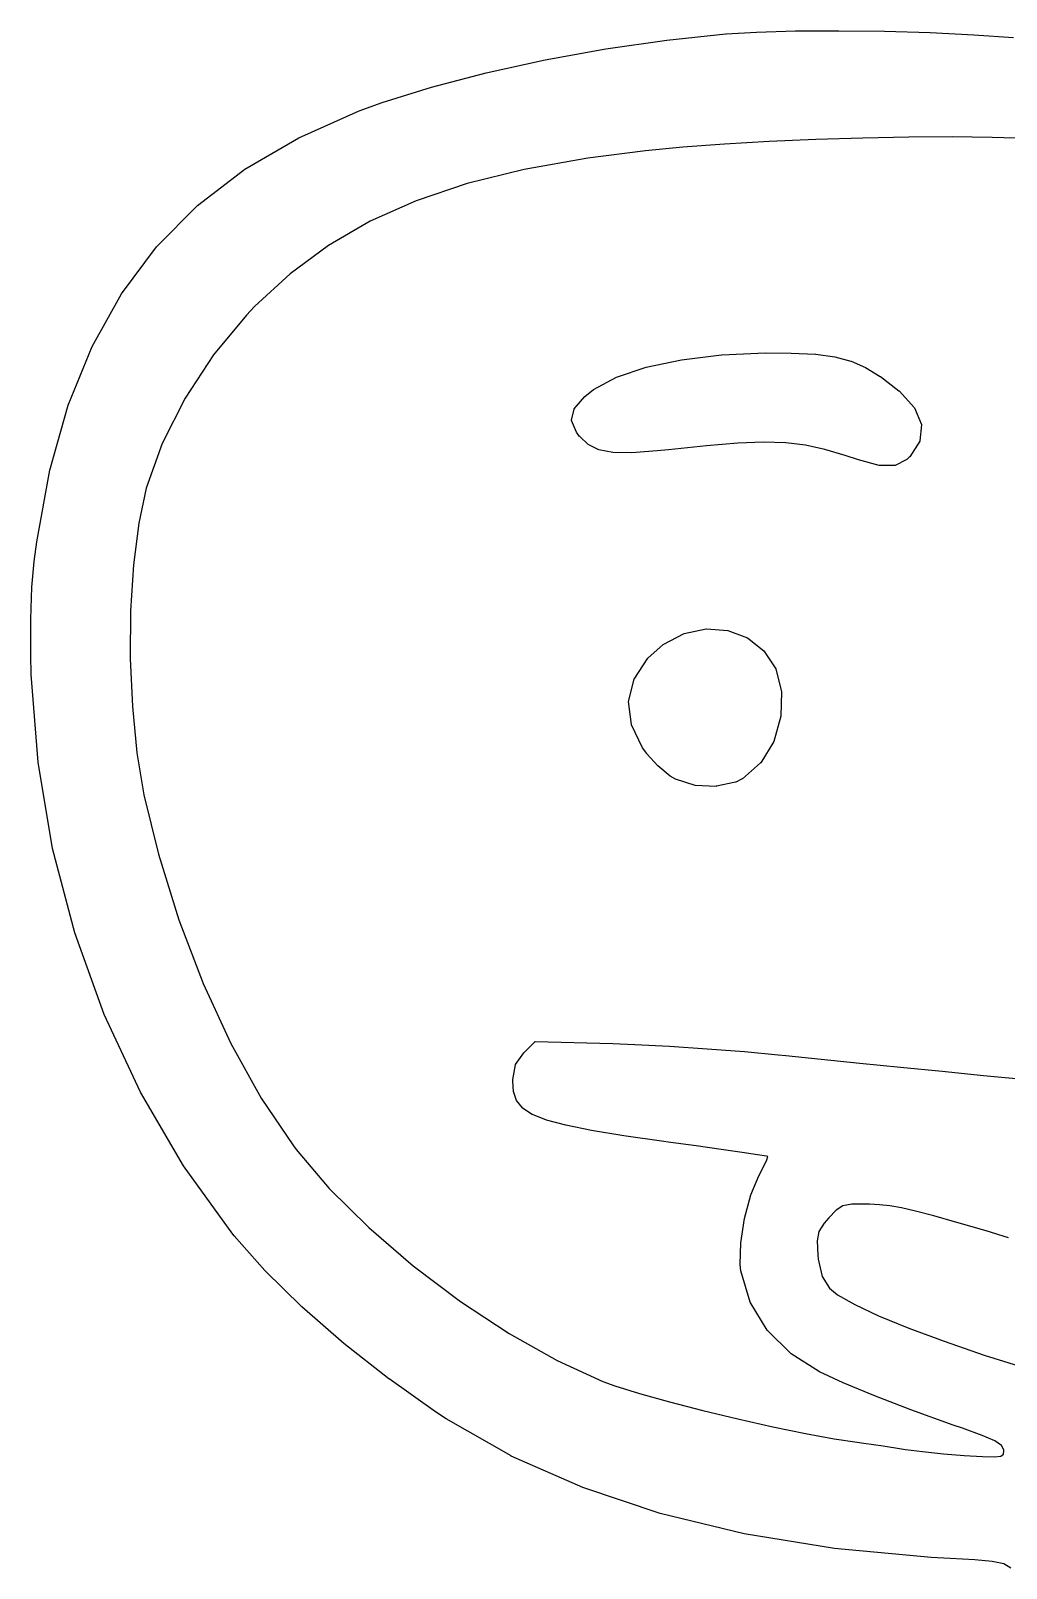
# Model space of a CAD drawing. Extents: x 42 to 258, y -102 to -28.
# Drawn here: x 115.38 to 128.27, y -71.45 to -51.14 of the extents above; entities that cross this region are included whole.
import ezdxf

# ---------------------------------------------------------------- set-up
doc = ezdxf.new("R2010")
doc.units = 0
doc.header["$MEASUREMENT"] = 0
doc.layers.add('BLACK', color=7, linetype='CONTINUOUS')

msp = doc.modelspace()

# ---------------------------------------------------------------- linework, layer by layer
at = {"layer": 'Black'}
for p, q in [((123.784, -51.262), (124.566, -51.1806)), ((124.566, -51.1806), (124.566, -51.1806)), ((124.566, -51.1806), (124.567, -51.1806)), ((124.567, -51.1806), (124.97, -51.1566)), ((124.97, -51.1566), (125.485, -51.1424)), ((124.97, -51.1566), (124.97, -51.1566)), ((124.97, -51.1566), (124.97, -51.1566)), ((125.485, -51.1424), (126.057, -51.1393)), ((125.485, -51.1424), (125.485, -51.1424)), ((125.485, -51.1424), (125.485, -51.1424)), ((126.057, -51.1393), (126.057, -51.1394)), ((126.057, -51.1394), (126.057, -51.1393)), ((126.057, -51.1393), (126.659, -51.1469)), ((126.659, -51.1469), (126.659, -51.1469)), ((126.659, -51.1469), (126.659, -51.1469)), ((126.659, -51.1469), (127.264, -51.1644)), ((127.264, -51.1644), (127.264, -51.1644)), ((127.264, -51.1644), (127.264, -51.1644)), ((127.264, -51.1644), (127.842, -51.1913)), ((122.176, -51.5236), (122.979, -51.3781)), ((122.979, -51.378), (123.784, -51.262)), ((122.979, -51.3781), (122.979, -51.378)), ((122.979, -51.3781), (122.979, -51.3781)), ((123.784, -51.262), (123.784, -51.262)), ((123.784, -51.262), (123.784, -51.262)), ((127.842, -51.1913), (127.842, -51.1914)), ((127.842, -51.1914), (127.843, -51.1914)), ((127.843, -51.1914), (128.367, -51.2271)), ((121.399, -51.6934), (122.176, -51.5236)), ((122.176, -51.5236), (122.176, -51.5236)), ((122.176, -51.5236), (122.176, -51.5236)), ((120.674, -51.8826), (121.399, -51.6935)), ((121.399, -51.6935), (121.399, -51.6934)), ((121.399, -51.6935), (121.399, -51.6935)), ((120.024, -52.0859), (120.674, -51.8827)), ((120.674, -51.8827), (120.674, -51.8826)), ((120.674, -51.8826), (120.674, -51.8826)), ((118.922, -52.5526), (119.72, -52.1969)), ((119.72, -52.1967), (120.024, -52.0859)), ((119.72, -52.1968), (119.72, -52.1967)), ((119.72, -52.1969), (119.72, -52.1968)), ((120.024, -52.0859), (120.024, -52.0859)), ((120.024, -52.0859), (120.024, -52.0859)), ((118.211, -52.9684), (118.921, -52.5528)), ((118.921, -52.5527), (118.922, -52.5526)), ((118.921, -52.5528), (118.921, -52.5527)), ((125.137, -52.6031), (124.545, -52.6372)), ((125.753, -52.5762), (125.137, -52.6031)), ((126.373, -52.557), (125.753, -52.5762)), ((125.753, -52.5762), (125.753, -52.5762)), ((126.981, -52.5457), (126.373, -52.557)), ((126.373, -52.557), (126.373, -52.557)), ((127.557, -52.5429), (126.981, -52.5457)), ((128.084, -52.5489), (127.557, -52.5429)), ((128.544, -52.564), (128.084, -52.5489)), ((123.505, -52.7255), (122.74, -52.8242)), ((123.995, -52.6781), (123.505, -52.7255)), ((124.545, -52.6372), (123.995, -52.6781)), ((117.585, -53.4481), (118.21, -52.9687)), ((118.21, -52.9686), (118.211, -52.9684)), ((118.21, -52.9687), (118.21, -52.9686)), ((121.899, -52.9736), (121.147, -53.1592)), ((122.74, -52.8242), (121.899, -52.9736)), ((121.147, -53.1592), (120.473, -53.3853)), ((120.473, -53.3853), (119.866, -53.6564)), ((117.041, -53.9957), (117.584, -53.4485)), ((117.584, -53.4485), (117.585, -53.4483)), ((117.585, -53.4483), (117.585, -53.4481)), ((119.866, -53.6564), (119.316, -53.9769)), ((116.577, -54.6151), (117.041, -53.9962)), ((117.041, -53.9959), (117.041, -53.9957)), ((117.041, -53.9962), (117.041, -53.9959)), ((119.316, -53.9769), (118.81, -54.3511)), ((118.81, -54.3511), (118.338, -54.7835)), ((116.19, -55.3104), (116.577, -54.6157)), ((116.577, -54.6154), (116.577, -54.6151)), ((116.577, -54.6157), (116.577, -54.6154)), ((118.338, -54.7835), (118.23, -54.8967)), ((118.23, -54.8967), (117.796, -55.4207)), ((115.876, -56.0855), (116.19, -55.311)), ((116.19, -55.3107), (116.19, -55.3104)), ((116.19, -55.311), (116.19, -55.3107)), ((117.796, -55.4207), (117.42, -55.9954)), ((123.981, -55.4853), (124.509, -55.4213)), ((124.509, -55.4213), (124.51, -55.4213)), ((124.51, -55.4213), (125.084, -55.3966)), ((124.51, -55.4213), (124.51, -55.4213)), ((125.084, -55.3966), (125.084, -55.3967)), ((125.084, -55.3967), (125.084, -55.3966)), ((125.084, -55.3966), (125.429, -55.3981)), ((125.429, -55.3981), (125.429, -55.3981)), ((125.429, -55.3981), (125.429, -55.3981)), ((125.429, -55.3981), (125.751, -55.4127)), ((125.751, -55.4127), (125.752, -55.4128)), ((125.752, -55.4128), (125.752, -55.4128)), ((125.752, -55.4128), (126.007, -55.4461)), ((126.007, -55.4461), (126.007, -55.4463)), ((126.007, -55.4463), (126.007, -55.4463)), ((126.007, -55.4463), (126.218, -55.5033)), ((123.12, -55.7175), (123.513, -55.5853)), ((123.513, -55.5851), (123.981, -55.4853)), ((123.513, -55.5852), (123.513, -55.5851)), ((123.513, -55.5853), (123.513, -55.5852)), ((123.981, -55.4853), (123.981, -55.4853)), ((123.981, -55.4853), (123.981, -55.4853)), ((126.218, -55.5033), (126.218, -55.5035)), ((126.218, -55.5035), (126.219, -55.5036)), ((126.219, -55.5036), (126.41, -55.5893)), ((126.41, -55.5893), (126.41, -55.5894)), ((126.41, -55.5894), (126.411, -55.5896)), ((126.411, -55.5896), (126.606, -55.7088)), ((122.816, -55.8791), (123.12, -55.7179)), ((123.12, -55.7177), (123.12, -55.7175)), ((123.12, -55.7179), (123.12, -55.7177)), ((126.606, -55.7088), (126.607, -55.709)), ((126.607, -55.709), (126.607, -55.7091)), ((126.607, -55.7091), (126.852, -55.8951)), ((117.42, -55.9954), (117.118, -56.5926)), ((122.561, -56.1348), (122.701, -55.9706)), ((122.701, -55.9703), (122.702, -55.9699)), ((122.701, -55.9706), (122.701, -55.9703)), ((122.702, -55.9699), (122.815, -55.8796)), ((122.815, -55.8796), (122.816, -55.8794)), ((122.816, -55.8794), (122.816, -55.8791)), ((126.852, -55.8951), (126.853, -55.8954)), ((126.853, -55.8954), (126.853, -55.8957)), ((126.853, -55.8957), (127.057, -56.1218)), ((115.634, -56.9444), (115.876, -56.0861)), ((115.876, -56.0858), (115.876, -56.0855)), ((115.876, -56.0861), (115.876, -56.0858)), ((122.524, -56.2854), (122.56, -56.1369)), ((122.56, -56.1363), (122.561, -56.1358)), ((122.56, -56.1366), (122.56, -56.1363)), ((122.56, -56.1369), (122.56, -56.1366)), ((122.561, -56.1351), (122.561, -56.1348)), ((122.561, -56.1353), (122.561, -56.1351)), ((122.561, -56.1358), (122.561, -56.1353)), ((127.057, -56.1218), (127.057, -56.1226)), ((127.057, -56.1226), (127.058, -56.1233)), ((127.058, -56.1233), (127.149, -56.343)), ((122.524, -56.2861), (122.524, -56.2854)), ((122.524, -56.2868), (122.524, -56.2861)), ((122.524, -56.287), (122.524, -56.2868)), ((122.524, -56.2872), (122.524, -56.287)), ((122.524, -56.2878), (122.524, -56.2872)), ((122.524, -56.2885), (122.524, -56.2878)), ((122.59, -56.4429), (122.524, -56.2885)), ((122.59, -56.4434), (122.59, -56.4429)), ((122.59, -56.444), (122.59, -56.4434)), ((122.633, -56.5), (122.59, -56.444)), ((127.15, -56.3455), (127.128, -56.5589)), ((127.149, -56.343), (127.149, -56.3434)), ((127.149, -56.3434), (127.15, -56.3437)), ((127.15, -56.3437), (127.15, -56.3442)), ((127.15, -56.3442), (127.15, -56.3447)), ((127.15, -56.3447), (127.15, -56.3451)), ((127.15, -56.3451), (127.15, -56.3455)), ((117.118, -56.5926), (116.906, -57.1841)), ((122.634, -56.5003), (122.633, -56.5)), ((122.634, -56.5006), (122.634, -56.5003)), ((122.746, -56.6055), (122.634, -56.5006)), ((122.746, -56.6059), (122.746, -56.6055)), ((122.747, -56.6064), (122.746, -56.6059)), ((122.886, -56.6749), (122.747, -56.6064)), ((124.311, -56.6224), (123.808, -56.6743)), ((124.722, -56.5895), (124.311, -56.6224)), ((125.064, -56.5769), (124.722, -56.5895)), ((125.356, -56.5855), (125.064, -56.5769)), ((125.619, -56.6165), (125.356, -56.5855)), ((125.874, -56.671), (125.619, -56.6165)), ((126.142, -56.7501), (125.874, -56.671)), ((127.128, -56.5611), (126.994, -56.7682)), ((127.128, -56.5589), (127.128, -56.5592)), ((127.128, -56.5592), (127.128, -56.5595)), ((127.128, -56.5595), (127.128, -56.56)), ((127.128, -56.56), (127.128, -56.5606)), ((127.128, -56.5606), (127.128, -56.5608)), ((127.128, -56.5608), (127.128, -56.5611)), ((122.886, -56.675), (122.886, -56.6749)), ((122.887, -56.6753), (122.886, -56.675)), ((123.072, -56.7101), (122.887, -56.6753)), ((123.073, -56.7102), (123.072, -56.7101)), ((123.072, -56.7101), (123.072, -56.7101)), ((123.323, -56.7141), (123.073, -56.7102)), ((123.658, -56.6899), (123.323, -56.7141)), ((123.323, -56.7141), (123.323, -56.7141)), ((123.323, -56.7141), (123.323, -56.7141)), ((123.808, -56.6743), (123.658, -56.6899)), ((123.658, -56.6899), (123.658, -56.6899)), ((123.658, -56.6899), (123.658, -56.6899)), ((123.808, -56.6743), (123.808, -56.6743)), ((126.318, -56.81), (126.142, -56.7501)), ((126.318, -56.8101), (126.318, -56.81)), ((126.591, -56.8836), (126.318, -56.8101)), ((126.318, -56.8101), (126.318, -56.8101)), ((126.955, -56.8049), (126.8, -56.882)), ((126.956, -56.8045), (126.955, -56.8049)), ((126.993, -56.7691), (126.956, -56.8041)), ((126.956, -56.8041), (126.956, -56.8045)), ((126.994, -56.7682), (126.993, -56.7686)), ((126.993, -56.7686), (126.993, -56.7691)), ((115.459, -57.891), (115.634, -56.9448)), ((115.634, -56.9446), (115.634, -56.9444)), ((115.634, -56.9448), (115.634, -56.9446)), ((126.592, -56.8837), (126.591, -56.8836)), ((126.798, -56.8825), (126.592, -56.8838)), ((126.592, -56.8838), (126.592, -56.8837)), ((126.799, -56.8823), (126.798, -56.8825)), ((126.798, -56.8825), (126.798, -56.8825)), ((126.798, -56.8825), (126.798, -56.8825)), ((126.8, -56.8822), (126.799, -56.8823)), ((126.8, -56.882), (126.8, -56.8821)), ((126.8, -56.8821), (126.8, -56.8822)), ((116.906, -57.1841), (116.807, -57.6453)), ((116.807, -57.6453), (116.738, -58.1956)), ((115.459, -57.8911), (115.459, -57.891)), ((115.459, -57.8912), (115.459, -57.8911)), ((115.425, -58.1493), (115.459, -57.8912)), ((115.396, -58.4907), (115.425, -58.1496)), ((115.425, -58.1495), (115.425, -58.1493)), ((115.425, -58.1496), (115.425, -58.1495)), ((116.738, -58.1956), (116.7, -58.8009)), ((115.381, -58.9137), (115.396, -58.491)), ((115.396, -58.4908), (115.396, -58.4907)), ((115.396, -58.491), (115.396, -58.4908)), ((116.7, -58.8009), (116.695, -59.4343)), ((115.38, -59.3879), (115.381, -58.9139)), ((115.381, -58.9138), (115.381, -58.9137)), ((115.381, -58.9139), (115.381, -58.9138)), ((123.737, -59.2488), (124.015, -59.1019)), ((124.015, -59.1019), (124.016, -59.1016)), ((124.016, -59.1014), (124.306, -59.0404)), ((124.016, -59.1016), (124.016, -59.1014)), ((124.306, -59.0404), (124.307, -59.0404)), ((124.307, -59.0404), (124.307, -59.0404)), ((124.307, -59.0404), (124.59, -59.0609)), ((124.59, -59.0609), (124.591, -59.0611)), ((124.591, -59.0611), (124.592, -59.0612)), ((124.592, -59.0612), (124.85, -59.1588)), ((123.536, -59.4287), (123.735, -59.2495)), ((123.735, -59.2495), (123.736, -59.2491)), ((123.736, -59.2491), (123.737, -59.2488)), ((124.85, -59.1588), (124.851, -59.1592)), ((124.851, -59.1592), (124.851, -59.1595)), ((124.851, -59.1595), (125.067, -59.3296)), ((115.38, -59.388), (115.38, -59.3879)), ((115.386, -59.6459), (115.38, -59.388)), ((115.38, -59.388), (115.38, -59.388)), ((116.695, -59.4343), (116.723, -60.0688)), ((123.353, -59.7041), (123.535, -59.4296)), ((123.535, -59.4292), (123.536, -59.4287)), ((123.535, -59.4296), (123.535, -59.4292)), ((125.067, -59.3296), (125.068, -59.3302)), ((125.068, -59.3302), (125.068, -59.3308)), ((125.068, -59.3308), (125.224, -59.5689)), ((115.386, -59.646), (115.386, -59.6459)), ((115.386, -59.6462), (115.386, -59.646)), ((115.476, -60.8029), (115.386, -59.6462)), ((123.28, -59.9994), (123.352, -59.7057)), ((123.352, -59.705), (123.353, -59.7041)), ((123.352, -59.7057), (123.352, -59.705)), ((125.224, -59.5689), (125.224, -59.5696)), ((125.224, -59.5696), (125.224, -59.5704)), ((125.224, -59.5704), (125.301, -59.872)), ((125.301, -59.8734), (125.293, -60.1955)), ((125.301, -59.872), (125.301, -59.8727)), ((125.301, -59.8727), (125.301, -59.8734)), ((116.723, -60.0688), (116.782, -60.6774)), ((123.28, -59.9995), (123.28, -59.9994)), ((123.28, -60.0003), (123.28, -59.9995)), ((123.28, -59.9995), (123.28, -59.9995)), ((123.28, -60.0012), (123.28, -60.0003)), ((123.317, -60.3054), (123.28, -60.0012)), ((123.28, -60.0012), (123.28, -60.0012)), ((123.28, -60.0012), (123.28, -60.0012)), ((123.317, -60.3062), (123.317, -60.3054)), ((123.317, -60.307), (123.317, -60.3062)), ((123.464, -60.6126), (123.317, -60.307)), ((125.293, -60.1967), (125.198, -60.5276)), ((125.293, -60.1955), (125.293, -60.1961)), ((125.293, -60.1961), (125.293, -60.1967)), ((125.197, -60.5289), (125.025, -60.8115)), ((125.198, -60.5282), (125.197, -60.5289)), ((125.198, -60.5276), (125.198, -60.5282)), ((116.782, -60.6774), (116.875, -61.2333)), ((123.464, -60.613), (123.464, -60.6126)), ((123.464, -60.6134), (123.464, -60.613)), ((123.519, -60.6899), (123.464, -60.6134)), ((123.519, -60.6901), (123.519, -60.6899)), ((123.519, -60.6903), (123.519, -60.6901)), ((123.665, -60.8513), (123.519, -60.6903)), ((115.476, -60.8032), (115.476, -60.8029)), ((115.476, -60.8034), (115.476, -60.8032)), ((115.669, -61.9437), (115.476, -60.8034)), ((123.666, -60.8516), (123.665, -60.8513)), ((123.666, -60.8518), (123.666, -60.8516)), ((123.828, -60.9857), (123.666, -60.8518)), ((125.024, -60.8126), (124.784, -61.0221)), ((125.025, -60.8115), (125.024, -60.8121)), ((125.024, -60.8121), (125.024, -60.8126)), ((123.828, -60.9859), (123.828, -60.9857)), ((123.828, -60.9862), (123.828, -60.9859)), ((123.899, -61.0286), (123.828, -60.9862)), ((123.9, -61.0288), (123.899, -61.0286)), ((123.9, -61.0291), (123.9, -61.0288)), ((124.158, -61.1092), (123.9, -61.0291)), ((124.159, -61.1093), (124.158, -61.1092)), ((124.159, -61.1094), (124.159, -61.1093)), ((124.438, -61.1217), (124.159, -61.1094)), ((124.439, -61.1216), (124.438, -61.1217)), ((124.44, -61.1216), (124.439, -61.1216)), ((124.693, -61.0663), (124.44, -61.1216)), ((124.694, -61.0661), (124.693, -61.0663)), ((124.695, -61.0659), (124.694, -61.0661)), ((124.782, -61.0228), (124.695, -61.0659)), ((124.783, -61.0224), (124.782, -61.0228)), ((124.784, -61.0221), (124.783, -61.0224)), ((116.875, -61.2333), (117.066, -62.0162)), ((115.669, -61.9439), (115.669, -61.9437)), ((115.669, -61.9441), (115.669, -61.9439)), ((115.961, -63.0575), (115.669, -61.9441)), ((117.066, -62.0162), (117.336, -62.8843)), ((117.336, -62.8843), (117.659, -63.7249)), ((115.961, -63.0577), (115.961, -63.0575)), ((115.961, -63.0579), (115.961, -63.0577)), ((116.349, -64.1341), (115.961, -63.0579)), ((117.659, -63.7249), (118.025, -64.5172)), ((116.349, -64.1343), (116.349, -64.1341)), ((116.349, -64.1345), (116.349, -64.1343)), ((116.829, -65.163), (116.349, -64.1345)), ((118.025, -64.5172), (118.425, -65.2399)), ((121.896, -64.6407), (122.041, -64.4953)), ((122.041, -64.4953), (122.042, -64.4952)), ((122.042, -64.4947), (122.043, -64.4943)), ((122.042, -64.495), (122.042, -64.4947)), ((122.042, -64.4952), (122.042, -64.495)), ((122.043, -64.4941), (122.044, -64.494)), ((122.043, -64.4943), (122.043, -64.4941)), ((122.043, -64.4943), (122.043, -64.4943)), ((122.044, -64.494), (122.044, -64.4939)), ((122.044, -64.4939), (122.045, -64.4939)), ((122.045, -64.4939), (122.045, -64.4939)), ((122.045, -64.4939), (123.071, -64.521)), ((123.071, -64.521), (123.071, -64.521)), ((123.071, -64.521), (123.071, -64.521)), ((123.071, -64.521), (123.36, -64.5315)), ((123.36, -64.5315), (123.36, -64.5315)), ((123.36, -64.5315), (123.36, -64.5315)), ((123.36, -64.5315), (123.821, -64.5556)), ((123.821, -64.5556), (123.821, -64.5556)), ((123.821, -64.5556), (123.821, -64.5556)), ((123.821, -64.5556), (124.319, -64.5884)), ((124.319, -64.5884), (124.319, -64.5884)), ((124.319, -64.5884), (124.319, -64.5884)), ((124.319, -64.5884), (124.812, -64.627)), ((121.785, -64.7983), (121.895, -64.6413)), ((121.895, -64.6413), (121.896, -64.641)), ((121.896, -64.641), (121.896, -64.6407)), ((124.812, -64.627), (124.812, -64.6271)), ((124.812, -64.6271), (124.812, -64.627)), ((124.812, -64.627), (125.254, -64.6686)), ((125.254, -64.6686), (125.254, -64.6686)), ((125.254, -64.6686), (125.254, -64.6686)), ((125.254, -64.6686), (125.359, -64.6795)), ((125.359, -64.6795), (125.359, -64.6795)), ((125.359, -64.6795), (125.825, -64.7272)), ((125.825, -64.7272), (125.825, -64.7272)), ((125.825, -64.7272), (126.334, -64.7787)), ((126.334, -64.7787), (126.334, -64.7787)), ((126.334, -64.7787), (126.871, -64.8323)), ((121.749, -64.997), (121.784, -64.8004)), ((121.749, -64.9974), (121.749, -64.997)), ((121.749, -64.9979), (121.749, -64.9974)), ((121.749, -65.0157), (121.749, -64.9979)), ((121.784, -64.7993), (121.785, -64.7987)), ((121.784, -64.7999), (121.784, -64.7993)), ((121.784, -64.8001), (121.784, -64.7999)), ((121.784, -64.8004), (121.784, -64.8001)), ((121.785, -64.7985), (121.785, -64.7983)), ((121.785, -64.7987), (121.785, -64.7985)), ((126.871, -64.8323), (126.871, -64.8323)), ((126.871, -64.8323), (127.421, -64.8866)), ((127.421, -64.8866), (127.421, -64.8866)), ((127.421, -64.8866), (127.968, -64.9401)), ((127.968, -64.9401), (127.968, -64.9401)), ((127.968, -64.9401), (128.495, -64.9912)), ((116.829, -65.1632), (116.829, -65.163)), ((116.829, -65.1634), (116.829, -65.1632)), ((117.397, -66.1338), (116.829, -65.1634)), ((121.749, -65.0159), (121.749, -65.0157)), ((121.749, -65.0161), (121.749, -65.0159)), ((121.76, -65.1538), (121.749, -65.0161)), ((121.76, -65.1544), (121.76, -65.1538)), ((121.76, -65.155), (121.76, -65.1544)), ((121.799, -65.2709), (121.76, -65.155)), ((118.425, -65.2399), (118.85, -65.872)), ((121.8, -65.2717), (121.799, -65.2709)), ((121.8, -65.2724), (121.8, -65.2717)), ((121.878, -65.3704), (121.8, -65.2724)), ((121.879, -65.371), (121.878, -65.3704)), ((121.88, -65.3715), (121.879, -65.371)), ((122.007, -65.4558), (121.88, -65.3715)), ((122.007, -65.456), (122.007, -65.4558)), ((122.008, -65.4563), (122.007, -65.456)), ((122.195, -65.5309), (122.008, -65.4563)), ((122.195, -65.531), (122.195, -65.5309)), ((122.195, -65.5311), (122.195, -65.531)), ((122.452, -65.6001), (122.195, -65.5311)), ((122.452, -65.6002), (122.452, -65.6001)), ((122.452, -65.6001), (122.452, -65.6001)), ((122.789, -65.6676), (122.452, -65.6002)), ((122.79, -65.6677), (122.789, -65.6676)), ((122.789, -65.6676), (122.789, -65.6676)), ((123.217, -65.7376), (122.79, -65.6677)), ((123.746, -65.8141), (123.217, -65.7376)), ((123.217, -65.7376), (123.217, -65.7376)), ((123.217, -65.7376), (123.217, -65.7376)), ((118.85, -65.872), (118.886, -65.9193)), ((118.886, -65.9193), (119.325, -66.4339)), ((123.801, -65.8216), (123.746, -65.8141)), ((123.746, -65.8141), (123.746, -65.8141)), ((123.746, -65.8141), (123.746, -65.8141)), ((124.171, -65.8732), (123.801, -65.8216)), ((123.801, -65.8216), (123.801, -65.8216)), ((124.502, -65.9201), (124.171, -65.8732)), ((124.171, -65.8732), (124.171, -65.8732)), ((124.779, -65.9598), (124.502, -65.9201)), ((124.502, -65.9201), (124.502, -65.9201)), ((124.984, -65.9902), (124.779, -65.9598)), ((125.103, -66.0089), (124.984, -65.9902)), ((125.121, -66.0125), (125.103, -66.0089)), ((125.107, -66.0573), (125.121, -66.0125)), ((117.397, -66.134), (117.397, -66.1338)), ((117.397, -66.1342), (117.397, -66.134)), ((118.05, -67.0363), (117.397, -66.1342)), ((125, -66.2654), (125.049, -66.1746)), ((125.049, -66.1746), (125.107, -66.0573)), ((124.893, -66.518), (125, -66.2658)), ((125, -66.2656), (125, -66.2654)), ((125, -66.2658), (125, -66.2656)), ((119.325, -66.4339), (119.849, -66.9516)), ((124.811, -66.8291), (124.893, -66.5186)), ((124.893, -66.5183), (124.893, -66.518)), ((124.893, -66.5186), (124.893, -66.5183)), ((125.924, -66.8239), (125.865, -66.893)), ((126.023, -66.7216), (125.924, -66.8239)), ((126.111, -66.666), (126.023, -66.7216)), ((126.228, -66.6435), (126.111, -66.666)), ((126.411, -66.6418), (126.228, -66.6435)), ((126.465, -66.643), (126.411, -66.6418)), ((126.597, -66.6492), (126.465, -66.643)), ((126.732, -66.6638), (126.597, -66.6492)), ((126.885, -66.6906), (126.732, -66.6638)), ((127.073, -66.7334), (126.885, -66.6906)), ((127.312, -66.796), (127.073, -66.7334)), ((127.617, -66.8822), (127.312, -66.796)), ((119.849, -66.9516), (120.435, -67.4552)), ((124.763, -67.1514), (124.811, -66.8296)), ((124.811, -66.8294), (124.811, -66.8291)), ((124.811, -66.8296), (124.811, -66.8294)), ((125.795, -67.0044), (125.771, -67.128)), ((125.865, -66.893), (125.795, -67.0044)), ((128.003, -66.9959), (127.617, -66.8822)), ((128.3, -67.0846), (128.003, -66.9959)), ((128.003, -66.9959), (128.003, -66.9959)), ((118.05, -67.0365), (118.05, -67.0363)), ((118.05, -67.0363), (118.05, -67.0363)), ((118.068, -67.0593), (118.05, -67.0365)), ((118.068, -67.0594), (118.068, -67.0593)), ((118.068, -67.0595), (118.068, -67.0594)), ((118.474, -67.518), (118.068, -67.0595)), ((124.756, -67.4379), (124.763, -67.152)), ((124.763, -67.1517), (124.763, -67.1514)), ((124.763, -67.152), (124.763, -67.1517)), ((125.771, -67.128), (125.779, -67.3145)), ((124.756, -67.4382), (124.756, -67.4379)), ((125.779, -67.3145), (125.785, -67.3693)), ((125.785, -67.3693), (125.836, -67.5961)), ((118.474, -67.5181), (118.474, -67.518)), ((118.474, -67.5182), (118.474, -67.5181)), ((118.964, -67.9982), (118.474, -67.5182)), ((120.435, -67.4552), (121.059, -67.9275)), ((124.756, -67.4385), (124.756, -67.4382)), ((124.765, -67.5205), (124.756, -67.4385)), ((124.765, -67.521), (124.765, -67.5205)), ((124.765, -67.5214), (124.765, -67.521)), ((124.887, -67.9364), (124.765, -67.5214)), ((125.836, -67.5961), (125.934, -67.7532)), ((125.934, -67.7532), (126.041, -67.8396)), ((126.041, -67.8396), (126.267, -67.9682)), ((118.964, -67.9983), (118.964, -67.9982)), ((118.964, -67.9984), (118.964, -67.9983)), ((119.518, -68.4818), (118.964, -67.9984)), ((121.059, -67.9275), (121.701, -68.351)), ((124.887, -67.937), (124.887, -67.9364)), ((124.887, -67.9376), (124.887, -67.937)), ((125.109, -68.3049), (124.887, -67.9376)), ((126.267, -67.9682), (126.584, -68.1161)), ((126.584, -68.1161), (126.983, -68.2791)), ((121.701, -68.351), (122.335, -68.7087)), ((125.109, -68.3053), (125.109, -68.3049)), ((125.11, -68.3058), (125.109, -68.3053)), ((125.426, -68.6188), (125.11, -68.3058)), ((126.983, -68.2791), (127.451, -68.4534)), ((127.451, -68.4534), (127.98, -68.6348)), ((119.518, -68.4819), (119.518, -68.4818)), ((119.518, -68.4818), (119.518, -68.4818)), ((120.113, -68.9503), (119.518, -68.4819)), ((125.426, -68.6191), (125.426, -68.6188)), ((125.427, -68.6194), (125.426, -68.6191)), ((125.803, -68.8564), (125.427, -68.6194)), ((127.98, -68.6348), (128.559, -68.8195)), ((122.335, -68.7087), (122.941, -68.9832)), ((125.803, -68.8565), (125.803, -68.8564)), ((125.803, -68.8567), (125.803, -68.8565)), ((126.114, -69.0013), (125.803, -68.8567)), ((120.113, -68.9504), (120.113, -68.9503)), ((120.114, -68.9505), (120.113, -68.9504)), ((120.73, -69.3856), (120.114, -68.9505)), ((122.941, -68.9832), (123.099, -69.0399)), ((123.099, -69.0399), (123.424, -69.1414)), ((126.115, -69.0014), (126.114, -69.0013)), ((126.522, -69.1704), (126.115, -69.0014)), ((126.115, -69.0014), (126.115, -69.0014)), ((123.424, -69.1414), (123.819, -69.2524)), ((123.819, -69.2524), (124.261, -69.3671)), ((127.011, -69.3584), (126.522, -69.1704)), ((126.522, -69.1704), (126.522, -69.1704)), ((126.522, -69.1704), (126.522, -69.1704)), ((120.73, -69.3857), (120.73, -69.3856)), ((120.868, -69.4763), (120.73, -69.3857)), ((120.73, -69.3857), (120.73, -69.3857)), ((124.261, -69.3671), (124.724, -69.4794)), ((127.011, -69.3585), (127.011, -69.3584)), ((127.011, -69.3584), (127.011, -69.3584)), ((127.57, -69.5603), (127.011, -69.3585)), ((120.869, -69.4764), (120.868, -69.4763)), ((120.869, -69.4765), (120.869, -69.4764)), ((121.73, -69.969), (120.869, -69.4765)), ((124.724, -69.4794), (125.184, -69.5836)), ((125.184, -69.5836), (125.616, -69.6736)), ((127.693, -69.6034), (127.57, -69.5603)), ((127.57, -69.5603), (127.57, -69.5603)), ((127.57, -69.5603), (127.57, -69.5603)), ((127.952, -69.6977), (127.693, -69.6034)), ((125.616, -69.6736), (125.996, -69.7435)), ((125.996, -69.7435), (126.299, -69.7876)), ((126.299, -69.7876), (126.388, -69.7984)), ((126.388, -69.7984), (126.388, -69.7984)), ((126.388, -69.7984), (126.388, -69.7984)), ((126.388, -69.7984), (126.642, -69.8338)), ((126.642, -69.8338), (126.642, -69.8338)), ((126.642, -69.8338), (126.642, -69.8338)), ((126.642, -69.8338), (126.884, -69.8723)), ((126.884, -69.8723), (126.884, -69.8723)), ((126.884, -69.8723), (126.884, -69.8723)), ((126.884, -69.8723), (126.939, -69.8811)), ((128.118, -69.7707), (127.952, -69.6977)), ((128.208, -69.8307), (128.118, -69.7707)), ((128.239, -69.8864), (128.208, -69.8307)), ((121.73, -69.9691), (121.73, -69.969)), ((121.73, -69.9693), (121.73, -69.9691)), ((122.673, -70.3868), (121.73, -69.9693)), ((126.939, -69.8811), (127.164, -69.9103)), ((127.164, -69.9103), (127.439, -69.939)), ((127.439, -69.939), (127.716, -69.962)), ((127.716, -69.962), (127.955, -69.9774)), ((127.955, -69.9774), (128.113, -69.9814)), ((128.113, -69.9814), (128.199, -69.9706)), ((128.199, -69.9706), (128.233, -69.9438)), ((128.233, -69.9438), (128.24, -69.8969)), ((128.24, -69.8969), (128.239, -69.8864)), ((122.673, -70.3869), (122.673, -70.3868)), ((122.673, -70.3868), (122.673, -70.3868)), ((123.699, -70.7296), (122.673, -70.3869)), ((123.699, -70.7297), (123.699, -70.7296)), ((123.699, -70.7296), (123.699, -70.7296)), ((124.808, -70.9976), (123.699, -70.7297)), ((124.808, -70.9977), (124.808, -70.9976)), ((124.808, -70.9976), (124.808, -70.9976)), ((126.001, -71.1911), (124.808, -70.9977)), ((126.001, -71.1912), (126.001, -71.1911)), ((126.001, -71.1911), (126.001, -71.1911)), ((127.278, -71.3102), (126.001, -71.1912)), ((127.528, -71.3243), (127.278, -71.3102)), ((127.278, -71.3102), (127.278, -71.3102)), ((127.278, -71.3102), (127.278, -71.3102)), ((127.854, -71.3414), (127.528, -71.3243)), ((127.528, -71.3243), (127.528, -71.3243)), ((127.528, -71.3243), (127.528, -71.3243)), ((128.085, -71.3614), (127.854, -71.3414)), ((128.239, -71.3948), (128.085, -71.3614)), ((128.332, -71.452), (128.239, -71.3948))]:
    msp.add_line(p, q, dxfattribs=at)

doc.saveas('drawing.dxf')
